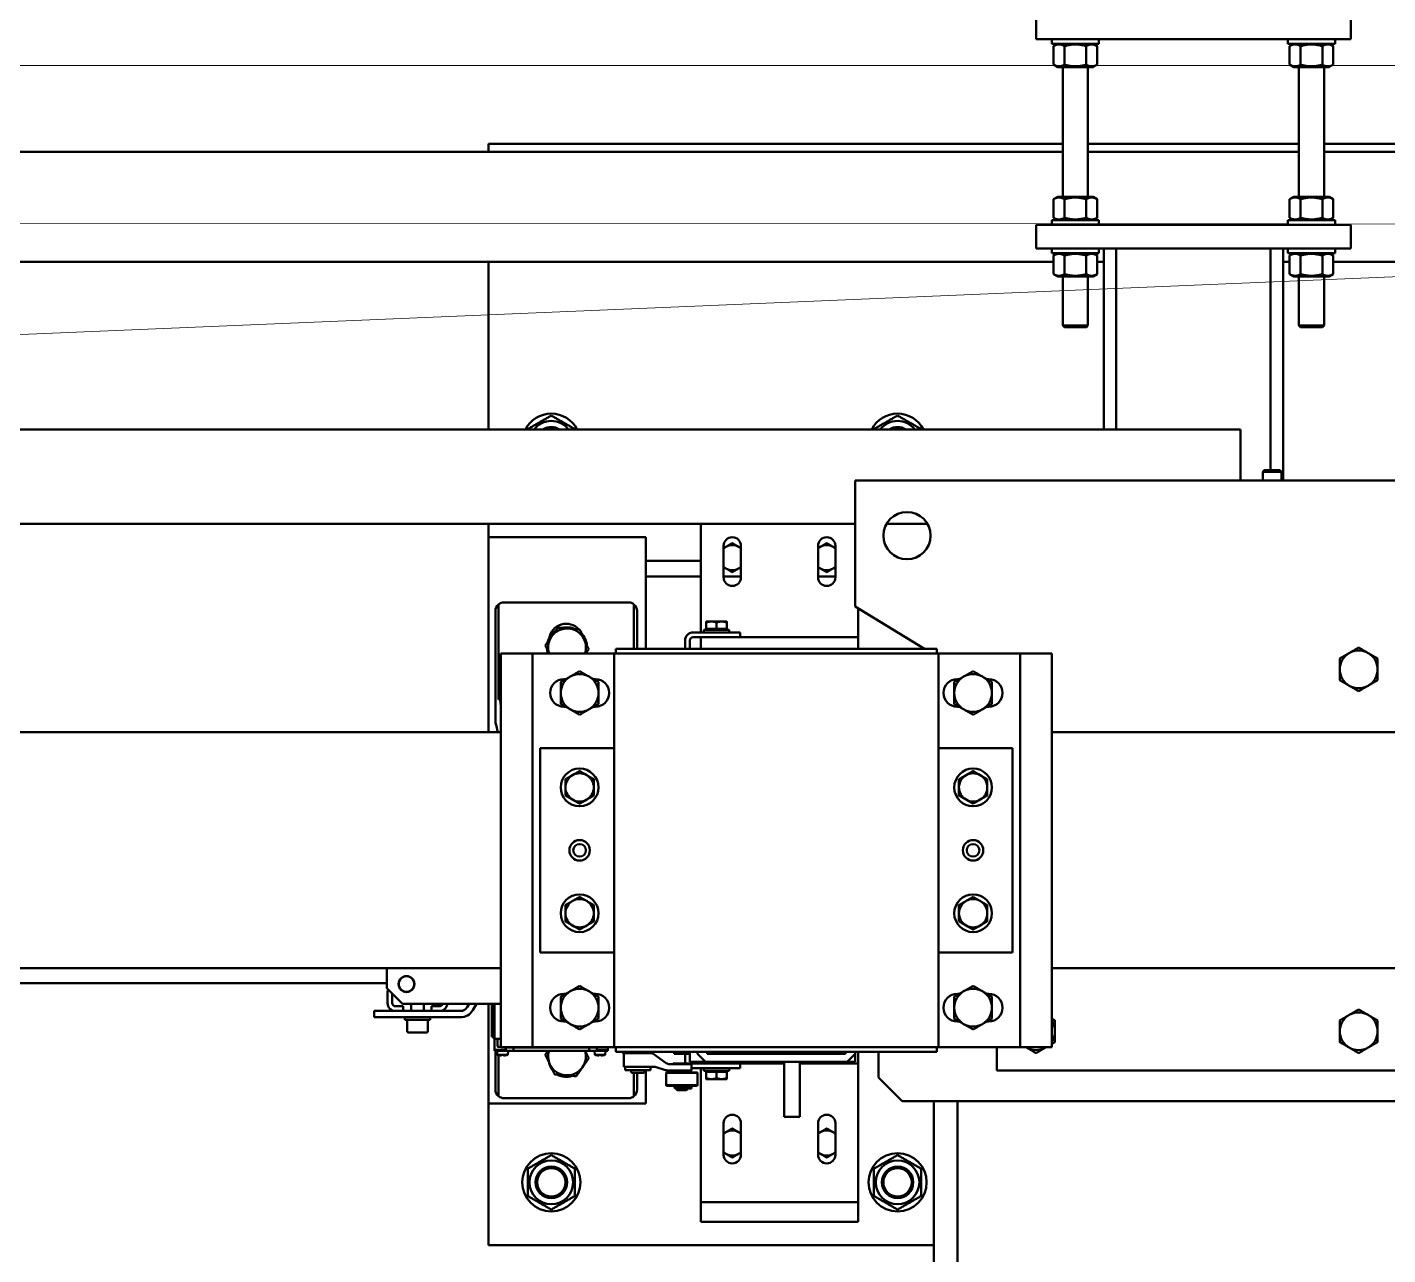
# Model space of a CAD drawing. Header units: metres. Extents: x -20317 to 2216, y -10281 to 3094.
# Drawn here: x -3874.8 to -3788.3, y -1251.5 to -1173.4 of the extents above; entities that cross this region are included whole.
import ezdxf

# ---------------------------------------------------------------- set-up
doc = ezdxf.new("R2010")
doc.units = ezdxf.units.M
doc.header["$MEASUREMENT"] = 0
doc.layers.get('0').update_dxf_attribs({"color": 30, "lineweight": 0})
doc.layers.add('shaft', color=3, linetype='Continuous', lineweight=20)
doc.layers.add('SSN_Lift-AM_0', color=7, linetype='Continuous', lineweight=50)

# ---------------------------------------------------------------- blocks, each defined once
blk = doc.blocks.new('Lift_20-024-10000')
at = {"layer": 'SSN_Lift-AM_0'}
for p, q in [((837.5, 1635), (837.5, 1650)), ((1037.5, 1635), (1037.5, 1650)), ((1037.5, 1635), (837.5, 1635)), ((847.5, 1635), (847.5, 1632)), ((877.5, 1635), (877.5, 1632)), ((997.5, 1635), (997.5, 1632)), ((1027.5, 1635), (1027.5, 1632)), ((877.5, 1632), (847.5, 1632)), ((851.25, 1632), (848.64, 1630.5)), ((848.64, 1618.7), (848.64, 1630.5)), ((855.57, 1618.7), (855.57, 1630.5)), ((869.43, 1618.7), (869.43, 1630.5)), ((873.75, 1632), (876.36, 1630.5)), ((876.36, 1618.7), (876.36, 1630.5)), ((1027.5, 1632), (997.5, 1632)), ((1001.25, 1632), (998.64, 1630.5)), ((998.64, 1618.7), (998.64, 1630.5)), ((1005.57, 1618.7), (1005.57, 1630.5)), ((1019.43, 1618.7), (1019.43, 1630.5)), ((1023.75, 1632), (1026.36, 1630.5)), ((1026.36, 1618.7), (1026.36, 1630.5)), ((851.25, 1617.2), (848.64, 1618.7)), ((851.25, 1617.2), (873.75, 1617.2)), ((854.5, 1617.2), (854.5, 1534.7)), ((870.5, 1617.2), (870.5, 1534.7)), ((873.75, 1617.2), (876.36, 1618.7)), ((1001.25, 1617.2), (998.64, 1618.7)), ((1001.25, 1617.2), (1023.75, 1617.2)), ((1004.5, 1617.2), (1004.5, 1534.7)), ((1020.5, 1617.2), (1020.5, 1534.7)), ((1023.75, 1617.2), (1026.36, 1618.7)), ((489.5, 1568.4), (489.5, 1563.4)), ((854.5, 1568.4), (489.5, 1568.4)), ((1004.5, 1568.4), (870.5, 1568.4)), ((1219.5, 1568.4), (1020.5, 1568.4)), ((-854.5, 1563.4), (854.5, 1563.4)), ((870.5, 1563.4), (1004.5, 1563.4)), ((1020.5, 1563.4), (1219.5, 1563.4)), ((851.25, 1534.7), (848.64, 1533.2)), ((848.64, 1533.2), (848.64, 1521.4)), ((873.75, 1534.7), (851.25, 1534.7)), ((855.57, 1533.2), (855.57, 1521.4)), ((869.43, 1533.2), (869.43, 1521.4)), ((873.75, 1534.7), (876.36, 1533.2)), ((876.36, 1533.2), (876.36, 1521.4)), ((1001.25, 1534.7), (998.64, 1533.2)), ((998.64, 1533.2), (998.64, 1521.4)), ((1023.75, 1534.7), (1001.25, 1534.7)), ((1005.57, 1533.2), (1005.57, 1521.4)), ((1019.43, 1533.2), (1019.43, 1521.4)), ((1023.75, 1534.7), (1026.36, 1533.2)), ((1026.36, 1533.2), (1026.36, 1521.4)), ((837.5, 1516.9), (1037.5, 1516.9)), ((837.5, 1516.9), (837.5, 1501.9)), ((847.5, 1519.9), (877.5, 1519.9)), ((847.5, 1516.9), (847.5, 1519.9)), ((851.25, 1519.9), (848.64, 1521.4)), ((873.75, 1519.9), (876.36, 1521.4)), ((877.5, 1516.9), (877.5, 1519.9)), ((997.5, 1519.9), (1027.5, 1519.9)), ((997.5, 1516.9), (997.5, 1519.9)), ((1001.25, 1519.9), (998.64, 1521.4)), ((1023.75, 1519.9), (1026.36, 1521.4)), ((1027.5, 1516.9), (1027.5, 1519.9)), ((1037.5, 1516.9), (1037.5, 1501.9)), ((837.5, 1501.9), (1037.5, 1501.9)), ((847.5, 1501.9), (847.5, 1498.9)), ((877.5, 1498.9), (847.5, 1498.9)), ((851.25, 1498.9), (848.64, 1497.4)), ((848.64, 1485.6), (848.64, 1497.4)), ((855.57, 1485.6), (855.57, 1497.4)), ((869.43, 1485.6), (869.43, 1497.4)), ((873.75, 1498.9), (876.36, 1497.4)), ((876.36, 1485.6), (876.36, 1497.4)), ((877.5, 1501.9), (877.5, 1498.9)), ((880.5, 1386.9), (880.5, 1501.9)), ((888.5, 1386.9), (888.5, 1501.9)), ((986.5, 1360.9), (986.5, 1501.9)), ((994.5, 1354.4), (994.5, 1501.9)), ((997.5, 1501.9), (997.5, 1498.9)), ((1027.5, 1498.9), (997.5, 1498.9)), ((1001.25, 1498.9), (998.64, 1497.4)), ((998.64, 1485.6), (998.64, 1497.4)), ((1005.57, 1485.6), (1005.57, 1497.4)), ((1019.43, 1485.6), (1019.43, 1497.4)), ((1023.75, 1498.9), (1026.36, 1497.4)), ((1026.36, 1485.6), (1026.36, 1497.4)), ((1027.5, 1501.9), (1027.5, 1498.9)), ((-355.5, 1493.4), (848.64, 1493.4)), ((489.5, 1493.4), (489.5, 1386.9)), ((876.36, 1493.4), (880.5, 1493.4)), ((994.5, 1493.4), (998.64, 1493.4)), ((1026.36, 1493.4), (1219.5, 1493.4)), ((851.25, 1484.1), (848.64, 1485.6)), ((851.25, 1484.1), (873.75, 1484.1)), ((854.5, 1484.1), (854.5, 1452.9)), ((870.5, 1484.1), (870.5, 1452.9)), ((873.75, 1484.1), (876.36, 1485.6)), ((1001.25, 1484.1), (998.64, 1485.6)), ((1001.25, 1484.1), (1023.75, 1484.1)), ((1004.5, 1484.1), (1004.5, 1452.9)), ((1020.5, 1484.1), (1020.5, 1452.9)), ((1023.75, 1484.1), (1026.36, 1485.6)), ((854.5, 1452.9), (870.5, 1452.9)), ((855.5, 1451.9), (854.5, 1452.9)), ((869.5, 1451.9), (870.5, 1452.9)), ((1004.5, 1452.9), (1020.5, 1452.9)), ((1005.5, 1451.9), (1004.5, 1452.9)), ((1019.5, 1451.9), (1020.5, 1452.9)), ((869.5, 1451.9), (855.5, 1451.9)), ((1019.5, 1451.9), (1005.5, 1451.9)), ((105, 1386.9), (967.5, 1386.9)), ((967.5, 1386.9), (967.5, 1354.4)), ((982.5, 1360.9), (981.5, 1359.9)), ((993.5, 1359.9), (981.5, 1359.9)), ((981.5, 1354.4), (981.5, 1359.9)), ((982.5, 1360.9), (992.5, 1360.9)), ((992.5, 1360.9), (993.5, 1359.9)), ((993.5, 1354.4), (993.5, 1359.9)), ((722.5, 1354.4), (1067.5, 1354.4)), ((722.5, 1274.4), (722.5, 1354.4)), ((722.5, 1326.9), (105, 1326.9)), ((489.5, 1326.9), (489.5, 1318.4)), ((624.5, 1269.9), (624.5, 1326.9)), ((768.49, 1326.9), (742.51, 1326.9)), ((589.5, 1318.4), (489.5, 1318.4)), ((489.5, 1318.4), (489.5, 1194.4)), ((589.5, 1247.4), (589.5, 1318.4)), ((639, 1292.9), (639, 1312.9)), ((650, 1312.9), (650, 1292.9)), ((699, 1292.9), (699, 1312.9)), ((710, 1312.9), (710, 1292.9)), ((589.5, 1303.4), (624.5, 1303.4)), ((624.5, 1293.4), (589.5, 1293.4)), ((650, 1293.4), (639, 1293.4)), ((710, 1293.4), (699, 1293.4)), ((494, 1200.4), (494, 1271.5)), ((495.96, 1215.24), (495.96, 1275.66)), ((578.6, 1276.9), (499.4, 1276.9)), ((582.04, 1247.4), (582.04, 1275.66)), ((584, 1271.5), (584, 1247.4)), ((766.68, 1247.4), (722.5, 1274.4)), ((724.5, 1269.9), (724.5, 1273.18)), ((624.5, 1257.9), (624.5, 1269.9)), ((631.25, 1264.8), (628, 1264.8)), ((628, 1260.1), (628, 1264.22)), ((637.75, 1264.8), (631.25, 1264.8)), ((634.5, 1260.1), (634.5, 1264.22)), ((641, 1264.8), (637.75, 1264.8)), ((641, 1260.1), (641, 1264.22)), ((724.5, 1254.9), (724.5, 1269.9)), ((649.5, 1257.9), (619.6, 1257.9)), ((649.5, 1254.9), (619.6, 1254.9)), ((624.5, 1254.9), (624.5, 1247.4)), ((642.5, 1259.5), (626.5, 1259.5)), ((626.5, 1259.5), (626.5, 1257.9)), ((634.5, 1260.1), (628, 1260.1)), ((628.68, 1260.1), (628.68, 1259.5)), ((641, 1260.1), (634.5, 1260.1)), ((640.32, 1260.1), (640.32, 1259.5)), ((642.5, 1259.5), (642.5, 1257.9)), ((649.5, 1254.9), (649.5, 1257.9)), ((649.5, 1254.9), (724.5, 1254.9)), ((724.5, 1254.9), (724.5, 1247.4)), ((570.5, 1247.4), (575.5, 1247.4)), ((570.5, 1247.4), (570.5, 1244.4)), ((575.5, 1247.4), (769.5, 1247.4)), ((614.5, 1247.4), (614.5, 1252.8)), ((617.5, 1252.8), (617.5, 1247.4)), ((769.5, 1247.4), (774.5, 1247.4)), ((774.5, 1244.4), (774.5, 1247.4)), ((497.5, 1244.4), (517.5, 1244.4)), ((497.5, 994.4), (497.5, 1244.4)), ((517.5, 1244.4), (569.5, 1244.4)), ((517.5, 994.4), (517.5, 1244.4)), ((569.5, 994.4), (569.5, 1244.4)), ((574.6, 1244.4), (569.5, 1244.4)), ((574.6, 1244.4), (770.4, 1244.4)), ((775.5, 1244.4), (770.4, 1244.4)), ((775.5, 1244.4), (775.5, 994.4)), ((775.5, 1244.4), (827.5, 1244.4)), ((827.5, 1244.4), (847.5, 1244.4)), ((827.5, 1244.4), (827.5, 994.4)), ((847.5, 1244.4), (847.5, 994.4)), ((537.5, 1228.15), (538.66, 1228.15)), ((556.34, 1228.15), (557.5, 1228.15)), ((787.5, 1228.15), (788.66, 1228.15)), ((806.34, 1228.15), (807.5, 1228.15)), ((538.66, 1210.65), (537.5, 1210.65)), ((557.5, 1210.65), (556.34, 1210.65)), ((788.66, 1210.65), (787.5, 1210.65)), ((807.5, 1210.65), (806.34, 1210.65)), ((497.5, 1194.4), (-138, 1194.4)), ((1072.5, 1194.4), (847.5, 1194.4)), ((522.5, 1184.4), (567.4, 1184.4)), ((522.5, 1184.4), (522.5, 1054.4)), ((567.4, 1184.4), (569.5, 1184.4)), ((777.6, 1184.4), (775.5, 1184.4)), ((822.5, 1184.4), (777.6, 1184.4)), ((822.5, 1054.4), (822.5, 1184.4)), ((522.5, 1054.4), (567.4, 1054.4)), ((567.4, 1054.4), (569.5, 1054.4)), ((777.6, 1054.4), (775.5, 1054.4)), ((822.5, 1054.4), (777.6, 1054.4)), ((497.5, 1044.4), (-138, 1044.4)), ((425, 1031.9), (425, 1044.4)), ((1072.5, 1044.4), (847.5, 1044.4)), ((425, 1035), (60, 1035)), ((435, 1021.9), (425, 1031.9)), ((425.47, 1022.3), (425.47, 1029.3)), ((428.47, 1028.43), (428.47, 1022.3)), ((430.47, 1020.3), (435.47, 1020.3)), ((497.5, 1021.9), (435, 1021.9)), ((435.47, 1020.3), (435.47, 1017.3)), ((440.47, 1017.3), (440.47, 1021.9)), ((448.47, 1017.3), (448.47, 1021.9)), ((453.47, 1020.3), (458.47, 1020.3)), ((453.47, 1017.3), (453.47, 1020.3)), ((477.32, 1021.9), (476.1, 1019.8)), ((479.57, 1017.8), (481.94, 1021.9)), ((489.5, 1021.9), (489.5, 958.4)), ((491.8, 1000.85), (491.8, 1021.9)), ((493, 999.5), (493, 1021.9)), ((493.5, 999.5), (493.5, 1021.9)), ((537.5, 1028.15), (538.66, 1028.15)), ((556.34, 1028.15), (557.5, 1028.15)), ((787.5, 1028.15), (788.66, 1028.15)), ((806.34, 1028.15), (807.5, 1028.15)), ((416.97, 1017.3), (430.47, 1017.3)), ((416.97, 1017.3), (416.97, 1013.3)), ((416.97, 1013.3), (471.77, 1013.3)), ((435.47, 1017.3), (430.47, 1017.3)), ((435.47, 1017.3), (453.47, 1017.3)), ((436.47, 1013.3), (436.47, 1011.7)), ((452.47, 1011.7), (436.47, 1011.7)), ((437.97, 1004.5), (437.97, 1011.7)), ((450.97, 1004.5), (450.97, 1011.7)), ((452.47, 1013.3), (452.47, 1011.7)), ((458.47, 1017.3), (453.47, 1017.3)), ((458.47, 1017.3), (471.77, 1017.3)), ((450.17, 1003.7), (438.77, 1003.7)), ((538.66, 1010.65), (537.5, 1010.65)), ((557.5, 1010.65), (556.34, 1010.65)), ((788.66, 1010.65), (787.5, 1010.65)), ((807.5, 1010.65), (806.34, 1010.65)), ((491.8, 1000.85), (493, 1000.85)), ((493.5, 999.5), (493, 999.5)), ((493.5, 999.5), (497.5, 999.5)), ((493.5, 999.5), (493.5, 994.5)), ((493.5, 994.5), (493.5, 992.5)), ((495.25, 995), (495.25, 999.5)), ((497.5, 994.5), (495.75, 994.5)), ((517.5, 994.4), (497.5, 994.4)), ((500.5, 992.5), (500.5, 994.4)), ((569.5, 994.4), (517.5, 994.4)), ((558.5, 994.4), (558.5, 992.5)), ((565.5, 994.4), (565.5, 992.5)), ((569.5, 994.4), (574.6, 994.4)), ((570.5, 994.4), (570.5, 991.4)), ((770.4, 994.4), (574.6, 994.4)), ((770.4, 994.4), (775.5, 994.4)), ((774.5, 991.4), (774.5, 994.4)), ((827.5, 994.4), (775.5, 994.4)), ((812.5, 979.4), (812.5, 994.4)), ((847.5, 994.4), (827.5, 994.4)), ((493.5, 994), (493.5, 994)), ((493.5, 992), (493.5, 994)), ((495.5, 992.5), (493.5, 992.5)), ((493.5, 992), (493.75, 992)), ((500.35, 992), (493.75, 992)), ((494, 967.3), (494, 992)), ((495.18, 989.5), (495, 992)), ((501.82, 989.5), (495.18, 989.5)), ((495.5, 992.5), (500.5, 992.5)), ((495.96, 989.24), (495.96, 963.14)), ((496.4, 989.14), (496.39, 989.13)), ((497.95, 989.5), (497.95, 989.14)), ((499.05, 989.5), (497.95, 989.5)), ((497.95, 989.14), (497.95, 988.92)), ((499.05, 988.92), (499.05, 989.5)), ((500.6, 992), (500.35, 992)), ((500.6, 994), (500.5, 994)), ((500.6, 994), (500.83, 994)), ((500.6, 992), (500.6, 994)), ((500.6, 992), (500.83, 992)), ((500.61, 989.13), (500.6, 989.14)), ((505.5, 994), (500.83, 994)), ((505.5, 992), (500.83, 992)), ((501.82, 989.5), (502, 992)), ((505.5, 994), (509.5, 994)), ((505.5, 992), (505.5, 994)), ((505.5, 992), (509.5, 992)), ((549.5, 994), (509.5, 994)), ((549.5, 992), (509.5, 992)), ((549.5, 994), (553.5, 994)), ((549.5, 992), (553.5, 992)), ((558.17, 994), (553.5, 994)), ((553.5, 992), (553.5, 994)), ((558.17, 992), (553.5, 992)), ((557.18, 989.5), (557, 992)), ((563.82, 989.5), (557.18, 989.5)), ((558.17, 994), (558.4, 994)), ((558.17, 992), (558.4, 992)), ((558.4, 989.14), (558.39, 989.13)), ((558.5, 994), (558.4, 994)), ((558.4, 992), (558.4, 994)), ((558.65, 992), (558.4, 992)), ((558.5, 992.5), (563.5, 992.5)), ((565.25, 992), (558.65, 992)), ((559.95, 989.5), (559.95, 989.14)), ((561.05, 989.5), (559.95, 989.5)), ((559.95, 989.14), (559.95, 988.92)), ((561.05, 988.92), (561.05, 989.5)), ((562.61, 989.13), (562.6, 989.14)), ((565.5, 992.5), (563.5, 992.5)), ((563.82, 989.5), (564, 992)), ((565.25, 992), (565.5, 992)), ((565.5, 992), (565.5, 992.5)), ((575.5, 991.4), (570.5, 991.4)), ((574.5, 991), (574.5, 991.4)), ((574.5, 991), (594.5, 991)), ((575.5, 991.4), (769.5, 991.4)), ((575.5, 990.4), (585.46, 990.4)), ((575.5, 990.4), (575.5, 981.8)), ((576.5, 990.4), (576.5, 991)), ((593.42, 990.4), (585.46, 990.4)), ((592.5, 990.4), (592.5, 991)), ((594, 990.22), (602.58, 984.14)), ((594.5, 991), (594.5, 991.4)), ((607.5, 991.4), (607.5, 990)), ((607.5, 990), (617.5, 990)), ((614.5, 986), (614.5, 990)), ((617.5, 991.4), (617.5, 990)), ((617.5, 990), (617.5, 985)), ((622.5, 990), (622.5, 991.4)), ((627.5, 985), (622.5, 990)), ((628.5, 991.4), (628.5, 990)), ((628.5, 990), (653, 990)), ((653, 990), (653, 991.4)), ((660.25, 990), (653, 990)), ((660.25, 991.4), (660.25, 990)), ((660.25, 990), (684.75, 990)), ((684.75, 990), (684.75, 991.4)), ((692, 990), (684.75, 990)), ((692, 991.4), (692, 990)), ((692, 990), (716.5, 990)), ((716.5, 990), (716.5, 991.4)), ((722.5, 990), (717.5, 985)), ((722.5, 991.4), (722.5, 990)), ((722.5, 985), (722.5, 990)), ((724.5, 983.9), (724.5, 991.4)), ((737.5, 975), (737.5, 991.4)), ((774.5, 991.4), (769.5, 991.4)), ((575.5, 981.8), (585.46, 981.8)), ((576.5, 979.7), (576.5, 981.8)), ((576.5, 979.7), (592.5, 979.7)), ((580.25, 979.7), (580.25, 978.5)), ((588.25, 978), (580.75, 978)), ((582.04, 978), (582.04, 963.14)), ((584, 978), (584, 967.3)), ((595.5, 981.8), (585.46, 981.8)), ((588.75, 979.7), (588.75, 978.5)), ((589.5, 958.4), (589.5, 979.7)), ((592.5, 979.7), (592.5, 981.8)), ((602.15, 979.75), (595.5, 981.8)), ((602.8, 978.25), (602.5, 977.95)), ((602.5, 977.95), (622.5, 977.95)), ((602.5, 970.05), (602.5, 977.95)), ((602.8, 978.25), (622.2, 978.25)), ((613.1, 979.4), (604.5, 979.4)), ((604.89, 983.4), (613.09, 983.4)), ((607, 983.9), (606.5, 983.4)), ((606.5, 983.4), (618.5, 983.4)), ((606.5, 983.4), (606.5, 983.4)), ((607, 978.9), (606.5, 979.4)), ((607, 983.9), (618, 983.9)), ((607, 978.9), (618, 978.9)), ((607.25, 978.25), (607.25, 978.9)), ((613.09, 979.4), (618.5, 979.4)), ((613.1, 979.4), (613.09, 979.4)), ((617.5, 985), (627.5, 985)), ((617.75, 978.25), (617.75, 978.9)), ((618, 983.9), (618.5, 983.4)), ((618, 978.9), (618.5, 979.4)), ((618.5, 979.4), (618.5, 983.4)), ((649.5, 983.9), (619.6, 983.9)), ((619.6, 980.9), (649.5, 980.9)), ((622.2, 978.25), (622.5, 977.95)), ((622.5, 970.05), (622.5, 977.95)), ((624.5, 983.9), (624.5, 985)), ((624.5, 980.9), (624.5, 968.9)), ((626.5, 979.3), (626.5, 980.9)), ((626.5, 979.3), (642.5, 979.3)), ((717.5, 985), (627.5, 985)), ((628, 978.7), (628, 974.58)), ((628, 978.7), (634.5, 978.7)), ((628.68, 978.7), (628.68, 979.3)), ((634.5, 978.7), (634.5, 974.58)), ((634.5, 978.7), (641, 978.7)), ((640.32, 978.7), (640.32, 979.3)), ((641, 978.7), (641, 974.58)), ((642.5, 979.3), (642.5, 980.9)), ((649.5, 983.9), (649.5, 980.9)), ((677.5, 983.9), (649.5, 983.9)), ((677.5, 985), (677.5, 950)), ((687.5, 985), (687.5, 950)), ((724.5, 983.9), (687.5, 983.9)), ((717.5, 985), (722.5, 985)), ((724.5, 983.9), (724.5, 968.9)), ((1067.5, 979.4), (812.5, 979.4)), ((602.5, 970.05), (622.5, 970.05)), ((602.8, 969.75), (602.5, 970.05)), ((602.8, 969.75), (622.2, 969.75)), ((607.25, 969.1), (607.25, 969.75)), ((607.25, 969.1), (617.75, 969.1)), ((607.93, 968.84), (608.12, 968.84)), ((607.93, 968.84), (607.93, 968.84)), ((607.93, 968.08), (607.93, 968.84)), ((607.93, 968.08), (607.93, 968.84)), ((608.12, 968.84), (618.65, 968.84)), ((609, 968.84), (609, 969.1)), ((616, 968.84), (616, 969.1)), ((617.75, 969.1), (617.75, 969.75)), ((618.65, 968.08), (618.65, 968.84)), ((622.2, 969.75), (622.5, 970.05)), ((624.5, 968.9), (624.5, 903.4)), ((628, 974), (631.25, 974)), ((631.25, 974), (637.75, 974)), ((637.75, 974), (641, 974)), ((724.5, 968.9), (724.5, 903.4)), ((752.5, 960), (737.5, 975)), ((578.6, 961.9), (499.4, 961.9)), ((608.12, 968.08), (607.93, 968.08)), ((607.93, 968.08), (607.93, 968.08)), ((618.65, 968.08), (608.12, 968.08)), ((609, 968), (616, 968)), ((609, 967.4), (609, 968)), ((609, 967.4), (616, 967.4)), ((609.5, 966.9), (609, 967.4)), ((609.5, 968), (609.5, 968.08)), ((609.5, 966.9), (615.5, 966.9)), ((615.5, 968), (615.5, 968.08)), ((615.5, 966.9), (616, 967.4)), ((616, 967.4), (616, 968)), ((1122.5, 960), (752.5, 960)), ((772.5, 960), (772.5, 830.08)), ((787.5, 830.08), (787.5, 960)), ((489.5, 958.4), (489.5, 868.4)), ((489.5, 958.4), (589.5, 958.4)), ((639, 925.9), (639, 945.9)), ((650, 945.9), (650, 925.9)), ((687.5, 950), (677.5, 950)), ((699, 925.9), (699, 945.9)), ((710, 945.9), (710, 925.9)), ((624.5, 895.9), (624.5, 903.4)), ((724.5, 895.9), (724.5, 903.4)), ((624.5, 883.4), (624.5, 895.9)), ((724.5, 895.9), (624.5, 895.9)), ((724.5, 895.9), (724.5, 883.4)), ((724.5, 883.4), (624.5, 883.4)), ((489.5, 868.4), (772.5, 868.4))]:
    blk.add_line(p, q, dxfattribs=at)
for centre, radius in [((755.5, 1319.4), 15), ((547.5, 1159.4), 12), ((797.5, 1159.4), 12), ((547.5, 1119.4), 6.5), ((797.5, 1119.4), 6.5), ((547.5, 1119.4), 4), ((797.5, 1119.4), 4), ((547.5, 1079.4), 12), ((797.5, 1079.4), 12), ((437.5, 1034.4), 5.05), ((437.5, 1034.4), 4.93), ((529.5, 908.4), 18.5), ((749.5, 908.4), 18.5), ((529.5, 908.4), 13.85), ((529.5, 908.4), 10), ((529.5, 908.4), 10), ((529.5, 908.4), 9), ((749.5, 908.4), 13.85), ((749.5, 908.4), 10), ((749.5, 908.4), 10), ((749.5, 908.4), 9)]:
    blk.add_circle(centre, radius, dxfattribs=at)
for centre, radius, start, end in [((529.5, 1378.4), 18.5, 27.35223, 152.64777), ((529.5, 1378.4), 13.85, 37.85886, 142.14114), ((749.5, 1378.4), 18.5, 27.35223, 152.64777), ((749.5, 1378.4), 13.85, 37.85886, 142.14114), ((529.5, 1378.4), 10, 58.21015, 121.78985), ((529.5, 1378.4), 10, 58.21167, 121.78833), ((529.5, 1378.4), 9, 70.81186, 109.18814), ((749.5, 1378.4), 10, 58.21015, 121.78985), ((749.5, 1378.4), 10, 58.21167, 121.78833), ((749.5, 1378.4), 9, 70.81186, 109.18814), ((644.5, 1312.9), 5.5, 0, 180), ((704.5, 1312.9), 5.5, 0, 180), ((644.5, 1305.4), 8, 120, 133.43254), ((644.5, 1305.4), 8, 60, 120), ((644.5, 1305.4), 8, 46.56746, 60), ((704.5, 1305.4), 8, 120, 133.43254), ((704.5, 1305.4), 8, 60, 120), ((704.5, 1305.4), 8, 46.56746, 60), ((644.5, 1305.4), 8, 226.56746, 240), ((644.5, 1305.4), 8, 240, 300), ((644.5, 1305.4), 8, 300, 313.43254), ((704.5, 1305.4), 8, 226.56746, 240), ((704.5, 1305.4), 8, 240, 300), ((704.5, 1305.4), 8, 300, 313.43254), ((644.5, 1292.9), 5.5, 180, 0), ((704.5, 1292.9), 5.5, 180, 0), ((499.4, 1271.5), 5.4, 129.60973, 180), ((499.4, 1271.5), 5.4, 90, 129.60973), ((578.6, 1271.5), 5.4, 50.39027, 90), ((578.6, 1271.5), 5.4, 0, 50.39027), ((539, 1252.4), 11, 42.15532, 171.39693), ((539.5, 1248.4), 12.7, 125.94349, 164.16695), ((539.5, 1248.4), 12, 145.05522, 199.47122), ((539.5, 1248.4), 12, 85.05522, 145.05522), ((539.5, 1248.4), 12.7, 65.94349, 104.16695), ((539.5, 1248.4), 12, 25.05522, 85.05522), ((539, 1252.4), 11, 22.8531, 37.07123), ((539.5, 1248.4), 12.7, 5.94349, 44.16695), ((619.6, 1252.8), 5.1, 90, 180), ((619.6, 1252.8), 2.1, 90, 180), ((539.5, 1248.4), 12.7, 185.94349, 198.35844), ((539.5, 1248.4), 12, 340.52878, 25.05522), ((539.5, 1248.4), 12.7, 341.64156, 344.16695), ((1042.5, 1234.4), 12, 60, 120), ((1042.5, 1234.4), 12, 120, 180), ((1042.5, 1234.4), 12, 0, 60), ((537.5, 1219.4), 8.75, 90, 270), ((547.5, 1219.4), 12, 120, 180), ((547.5, 1219.4), 12, 60, 120), ((547.5, 1219.4), 12, 0, 60), ((557.5, 1219.4), 8.75, 270, 90), ((787.5, 1219.4), 8.75, 90, 270), ((797.5, 1219.4), 12, 120, 180), ((797.5, 1219.4), 12, 60, 120), ((797.5, 1219.4), 12, 0, 60), ((807.5, 1219.4), 8.75, 270, 90), ((1042.5, 1234.4), 12, 180, 240), ((1042.5, 1234.4), 12, 300, 0), ((547.5, 1219.4), 12, 180, 240), ((547.5, 1219.4), 12, 300, 0), ((797.5, 1219.4), 12, 180, 240), ((797.5, 1219.4), 12, 300, 0), ((1042.5, 1234.4), 12, 240, 300), ((539, 1146.63), 81, 121.40066, 122.09959), ((539, 1146.63), 81, 120.8202, 121.40066), ((547.5, 1219.4), 12, 240, 300), ((797.5, 1219.4), 12, 240, 300), ((195.65, 1119.4), 309.15, 14.04009, 15.18929), ((547.5, 1159.4), 9, 120, 180), ((547.5, 1159.4), 9, 60, 120), ((547.5, 1159.4), 9, 0, 60), ((797.5, 1159.4), 9, 120, 180), ((797.5, 1159.4), 9, 60, 120), ((797.5, 1159.4), 9, 0, 60), ((547.5, 1159.4), 9, 180, 240), ((547.5, 1159.4), 9, 300, 0), ((797.5, 1159.4), 9, 180, 240), ((797.5, 1159.4), 9, 300, 0), ((547.5, 1159.4), 9, 240, 300), ((797.5, 1159.4), 9, 240, 300), ((547.5, 1079.4), 9, 120, 180), ((547.5, 1079.4), 9, 60, 120), ((547.5, 1079.4), 9, 0, 60), ((797.5, 1079.4), 9, 120, 180), ((797.5, 1079.4), 9, 60, 120), ((797.5, 1079.4), 9, 0, 60), ((547.5, 1079.4), 9, 180, 240), ((547.5, 1079.4), 9, 300, 0), ((797.5, 1079.4), 9, 180, 240), ((797.5, 1079.4), 9, 300, 0), ((547.5, 1079.4), 9, 240, 300), ((797.5, 1079.4), 9, 240, 300), ((430.47, 1029.3), 5, 158.92015, 180), ((547.5, 1019.4), 12, 120, 180), ((547.5, 1019.4), 12, 60, 120), ((547.5, 1019.4), 12, 0, 60), ((797.5, 1019.4), 12, 120, 180), ((797.5, 1019.4), 12, 60, 120), ((797.5, 1019.4), 12, 0, 60), ((430.47, 1022.3), 5, 180, 270), ((430.47, 1022.3), 2, 180, 270), ((458.47, 1022.3), 2, 270, 348.54538), ((458.47, 1022.3), 5, 270, 355.44381), ((537.5, 1019.4), 8.75, 90, 270), ((557.5, 1019.4), 8.75, 270, 90), ((787.5, 1019.4), 8.75, 90, 270), ((807.5, 1019.4), 8.75, 270, 90), ((471.77, 1022.3), 5, 270, 330), ((471.77, 1022.3), 9, 270, 330), ((547.5, 1019.4), 12, 180, 240), ((547.5, 1019.4), 12, 300, 0), ((797.5, 1019.4), 12, 180, 240), ((797.5, 1019.4), 12, 300, 0), ((1042.5, 1004.4), 12, 120, 180), ((1042.5, 1004.4), 12, 60, 120), ((1042.5, 1004.4), 12, 0, 60), ((438.77, 1004.5), 0.8, 180, 270), ((450.17, 1004.5), 0.8, 270, 0), ((547.5, 1019.4), 12, 240, 300), ((797.5, 1019.4), 12, 240, 300), ((837.5, 1004.4), 12, 0, 33.55731), ((837.5, 1004.4), 12, 326.44269, 0), ((1042.5, 1004.4), 12, 180, 240), ((1042.5, 1004.4), 12, 300, 0), ((495.75, 995), 0.5, 180, 270), ((539, 992.4), 11, 169.52432, 171.6364), ((539.5, 988.4), 12, 150, 152.18186), ((539.5, 988.4), 12, 27.81814, 30), ((837.5, 1004.4), 12, 236.44269, 240), ((837.5, 1004.4), 12, 300, 303.55731), ((498.5, 998.16), 9.27, 248.9878, 256.82587), ((498.5, 998.16), 9.25, 256.8616, 266.59254), ((498.5, 998.16), 9.25, 273.40701, 283.1384), ((498.5, 998.16), 9.27, 283.17413, 291.0122), ((539.5, 988.4), 12, 162.5424, 205.05522), ((539.5, 988.4), 12, 325.05522, 17.4576), ((560.5, 998.16), 9.27, 248.9878, 256.82587), ((560.5, 998.16), 9.25, 256.8616, 266.59254), ((560.5, 998.16), 9.25, 273.40701, 283.1384), ((560.5, 998.16), 9.27, 283.17413, 291.0122), ((593.42, 989.4), 1, 54.68102, 90), ((619.6, 986), 5.1, 180, 204.31477), ((837.5, 1004.4), 12, 240, 300), ((1042.5, 1004.4), 12, 240, 300), ((539, 986.4), 11, 191.64471, 218.46573), ((539.5, 988.4), 12, 205.05522, 265.05522), ((539.5, 988.4), 12, 265.05522, 325.05522), ((580.75, 978.5), 0.5, 180, 270), ((588.25, 978.5), 0.5, 270, 0), ((604.5, 987.4), 8, 252.88971, 270), ((604.89, 987.4), 4, 234.68102, 270), ((619.6, 986), 2.1, 208.43689, 270), ((619.6, 986), 5.1, 257.54708, 270), ((539, 986.4), 11, 239.99317, 290.11726), ((499.4, 967.3), 5.4, 180, 230.39027), ((499.4, 967.3), 5.4, 230.39027, 270), ((578.6, 967.3), 5.4, 270, 309.60973), ((578.6, 967.3), 5.4, 309.60973, 0), ((644.5, 945.9), 5.5, 0, 180), ((704.5, 945.9), 5.5, 0, 180), ((644.5, 933.4), 8, 120, 133.43254), ((644.5, 933.4), 8, 60, 120), ((644.5, 933.4), 8, 46.56746, 60), ((704.5, 933.4), 8, 120, 133.43254), ((704.5, 933.4), 8, 60, 120), ((704.5, 933.4), 8, 46.56746, 60), ((644.5, 933.4), 8, 226.56746, 240), ((644.5, 925.9), 5.5, 180, 0), ((644.5, 933.4), 8, 240, 300), ((644.5, 933.4), 8, 300, 313.43254), ((704.5, 933.4), 8, 226.56746, 240), ((704.5, 925.9), 5.5, 180, 0), ((704.5, 933.4), 8, 240, 300), ((704.5, 933.4), 8, 300, 313.43254)]:
    blk.add_arc(centre, radius, start, end, dxfattribs=at)
for centre, major_axis, ratio, start_param, end_param in [((539, 844.52), (80.08, -574.94), 0.021187, 2.259666, 2.269797), ((498.5, 996.49), (8.74, 0), 0.842092, 4.649417, 4.649425), ((560.5, 996.49), (8.74, 0), 0.842093, 4.649417, 4.649425)]:
    blk.add_ellipse(centre, major_axis=major_axis, ratio=ratio, start_param=start_param, end_param=end_param, dxfattribs=at)
for points, weights in [([(855.57, 1630.5), (852.11, 1632.5), (848.64, 1630.5)], [1, 1.15470053838, 1]), ([(869.43, 1630.5), (862.5, 1632.5), (855.57, 1630.5)], [1, 1.15470053838, 1]), ([(876.36, 1630.5), (872.89, 1632.5), (869.43, 1630.5)], [1, 1.15470053838, 1]), ([(1005.57, 1630.5), (1002.11, 1632.5), (998.64, 1630.5)], [1, 1.15470053838, 1]), ([(1019.43, 1630.5), (1012.5, 1632.5), (1005.57, 1630.5)], [1, 1.15470053838, 1]), ([(1026.36, 1630.5), (1022.89, 1632.5), (1019.43, 1630.5)], [1, 1.15470053838, 1]), ([(848.64, 1618.7), (852.11, 1616.7), (855.57, 1618.7)], [1, 1.15470053838, 1]), ([(855.57, 1618.7), (862.5, 1616.7), (869.43, 1618.7)], [1, 1.15470053838, 1]), ([(869.43, 1618.7), (872.89, 1616.7), (876.36, 1618.7)], [1, 1.15470053838, 1]), ([(998.64, 1618.7), (1002.11, 1616.7), (1005.57, 1618.7)], [1, 1.15470053838, 1]), ([(1005.57, 1618.7), (1012.5, 1616.7), (1019.43, 1618.7)], [1, 1.15470053838, 1]), ([(1019.43, 1618.7), (1022.89, 1616.7), (1026.36, 1618.7)], [1, 1.15470053838, 1]), ([(855.57, 1533.2), (852.11, 1535.2), (848.64, 1533.2)], [1, 1.15470053838, 1]), ([(869.43, 1533.2), (862.5, 1535.2), (855.57, 1533.2)], [1, 1.15470053838, 1]), ([(876.36, 1533.2), (872.89, 1535.2), (869.43, 1533.2)], [1, 1.15470053838, 1]), ([(1005.57, 1533.2), (1002.11, 1535.2), (998.64, 1533.2)], [1, 1.15470053838, 1]), ([(1019.43, 1533.2), (1012.5, 1535.2), (1005.57, 1533.2)], [1, 1.15470053838, 1]), ([(1026.36, 1533.2), (1022.89, 1535.2), (1019.43, 1533.2)], [1, 1.15470053838, 1]), ([(848.64, 1521.4), (852.11, 1519.4), (855.57, 1521.4)], [1, 1.15470053838, 1]), ([(855.57, 1521.4), (862.5, 1519.4), (869.43, 1521.4)], [1, 1.15470053838, 1]), ([(869.43, 1521.4), (872.89, 1519.4), (876.36, 1521.4)], [1, 1.15470053838, 1]), ([(998.64, 1521.4), (1002.11, 1519.4), (1005.57, 1521.4)], [1, 1.15470053838, 1]), ([(1005.57, 1521.4), (1012.5, 1519.4), (1019.43, 1521.4)], [1, 1.15470053838, 1]), ([(1019.43, 1521.4), (1022.89, 1519.4), (1026.36, 1521.4)], [1, 1.15470053838, 1]), ([(855.57, 1497.4), (852.11, 1499.4), (848.64, 1497.4)], [1, 1.15470053838, 1]), ([(869.43, 1497.4), (862.5, 1499.4), (855.57, 1497.4)], [1, 1.15470053838, 1]), ([(876.36, 1497.4), (872.89, 1499.4), (869.43, 1497.4)], [1, 1.15470053838, 1]), ([(1005.57, 1497.4), (1002.11, 1499.4), (998.64, 1497.4)], [1, 1.15470053838, 1]), ([(1019.43, 1497.4), (1012.5, 1499.4), (1005.57, 1497.4)], [1, 1.15470053838, 1]), ([(1026.36, 1497.4), (1022.89, 1499.4), (1019.43, 1497.4)], [1, 1.15470053838, 1]), ([(848.64, 1485.6), (852.11, 1483.6), (855.57, 1485.6)], [1, 1.15470053838, 1]), ([(855.57, 1485.6), (862.5, 1483.6), (869.43, 1485.6)], [1, 1.15470053838, 1]), ([(869.43, 1485.6), (872.89, 1483.6), (876.36, 1485.6)], [1, 1.15470053838, 1]), ([(998.64, 1485.6), (1002.11, 1483.6), (1005.57, 1485.6)], [1, 1.15470053838, 1]), ([(1005.57, 1485.6), (1012.5, 1483.6), (1019.43, 1485.6)], [1, 1.15470053838, 1]), ([(1019.43, 1485.6), (1022.89, 1483.6), (1026.36, 1485.6)], [1, 1.15470053838, 1]), ([(514.5, 1387.06), (522, 1391.39), (529.5, 1395.72)], [1, 1.15470053838, 1]), ([(529.5, 1395.72), (537, 1391.39), (544.5, 1387.06)], [1, 1.15470053838, 1]), ([(734.5, 1387.06), (742, 1391.39), (749.5, 1395.72)], [1, 1.15470053838, 1]), ([(749.5, 1395.72), (757, 1391.39), (764.5, 1387.06)], [1, 1.15470053838, 1]), ([(514.5, 1386.9), (514.5, 1386.98), (514.5, 1387.06)], [1.00246793136, 1.00124396861, 1]), ([(544.5, 1387.06), (544.5, 1386.98), (544.5, 1386.9)], [1, 1.00124396861, 1.00246793136]), ([(734.5, 1386.9), (734.5, 1386.98), (734.5, 1387.06)], [1.00246793136, 1.00124396861, 1]), ([(764.5, 1387.06), (764.5, 1386.98), (764.5, 1386.9)], [1, 1.00124396861, 1.00246793136]), ([(640.5, 1312.33), (642.36, 1313.4), (644.5, 1314.64)], [1, 1.0379548493, 1]), ([(644.5, 1314.64), (646.64, 1313.4), (648.5, 1312.33)], [1, 1.0379548493, 1]), ([(700.5, 1312.33), (702.36, 1313.4), (704.5, 1314.64)], [1, 1.0379548493, 1]), ([(704.5, 1314.64), (706.64, 1313.4), (708.5, 1312.33)], [1, 1.0379548493, 1]), ([(639, 1311.46), (639.76, 1311.9), (640.5, 1312.33)], [1.01806688594, 1.01482054122, 1]), ([(648.5, 1312.33), (649.24, 1311.9), (650, 1311.46)], [1, 1.01482054122, 1.01806688594]), ([(699, 1311.46), (699.76, 1311.9), (700.5, 1312.33)], [1.01806688594, 1.01482054122, 1]), ([(708.5, 1312.33), (709.24, 1311.9), (710, 1311.46)], [1, 1.01482054122, 1.01806688594]), ([(640.5, 1298.47), (639.76, 1298.9), (639, 1299.34)], [1, 1.01482054122, 1.01806688594]), ([(644.5, 1296.16), (642.36, 1297.4), (640.5, 1298.47)], [1, 1.0379548493, 1]), ([(648.5, 1298.47), (646.64, 1297.4), (644.5, 1296.16)], [1, 1.0379548493, 1]), ([(650, 1299.34), (649.24, 1298.9), (648.5, 1298.47)], [1.01806688594, 1.01482054122, 1]), ([(700.5, 1298.47), (699.76, 1298.9), (699, 1299.34)], [1, 1.01482054122, 1.01806688594]), ([(704.5, 1296.16), (702.36, 1297.4), (700.5, 1298.47)], [1, 1.0379548493, 1]), ([(708.5, 1298.47), (706.64, 1297.4), (704.5, 1296.16)], [1, 1.0379548493, 1]), ([(710, 1299.34), (709.24, 1298.9), (708.5, 1298.47)], [1.01806688594, 1.01482054122, 1]), ([(631.25, 1264.8), (629.74, 1264.8), (628, 1264.22)], [1, 1.0379548493, 1]), ([(628, 1264.22), (628, 1264.8), (628, 1264.8)], [1, 1.0379548493, 1]), ([(634.5, 1264.22), (632.76, 1264.8), (631.25, 1264.8)], [1, 1.0379548493, 1]), ([(637.75, 1264.8), (636.24, 1264.8), (634.5, 1264.22)], [1, 1.0379548493, 1]), ([(641, 1264.22), (639.26, 1264.8), (637.75, 1264.8)], [1, 1.0379548493, 1]), ([(641, 1264.8), (641, 1264.8), (641, 1264.22)], [1, 1.0379548493, 1]), ([(525.7, 1249.59), (527.82, 1252.64), (529.66, 1255.27)], [1, 1.0379548493, 1]), ([(529.66, 1255.27), (531.51, 1257.91), (533.63, 1260.95)], [1, 1.0379548493, 1]), ([(533.63, 1260.95), (537.33, 1260.63), (540.53, 1260.36)], [1, 1.0379548493, 1]), ([(540.53, 1260.36), (543.74, 1260.08), (547.44, 1259.76)], [1, 1.0379548493, 1]), ([(547.44, 1259.76), (549.01, 1256.39), (550.37, 1253.48)], [1, 1.0379548493, 1]), ([(528.12, 1244.4), (526.99, 1246.82), (525.7, 1249.59)], [1.01118961834, 1.03113441883, 1]), ([(550.37, 1253.48), (551.73, 1250.57), (553.3, 1247.21)], [1, 1.0379548493, 1]), ([(553.3, 1247.21), (552.27, 1245.73), (551.34, 1244.4)], [1, 1.01804116995, 1.01893123435]), ([(1036.5, 1244.79), (1039.28, 1246.4), (1042.5, 1248.26)], [1, 1.0379548493, 1]), ([(1042.5, 1248.26), (1045.72, 1246.4), (1048.5, 1244.79)], [1, 1.0379548493, 1]), ([(1030.5, 1241.33), (1033.72, 1243.18), (1036.5, 1244.79)], [1, 1.0379548493, 1]), ([(1030.5, 1234.4), (1030.5, 1237.62), (1030.5, 1241.33)], [1, 1.0379548493, 1]), ([(1048.5, 1244.79), (1051.28, 1243.18), (1054.5, 1241.33)], [1, 1.0379548493, 1]), ([(1054.5, 1241.33), (1054.5, 1237.62), (1054.5, 1234.4)], [1, 1.0379548493, 1]), ([(535.5, 1226.33), (538.72, 1228.18), (541.5, 1229.79)], [1, 1.0379548493, 1]), ([(541.5, 1229.79), (544.28, 1231.4), (547.5, 1233.26)], [1, 1.0379548493, 1]), ([(547.5, 1233.26), (550.72, 1231.4), (553.5, 1229.79)], [1, 1.0379548493, 1]), ([(553.5, 1229.79), (556.28, 1228.18), (559.5, 1226.33)], [1, 1.0379548493, 1]), ([(785.5, 1226.33), (788.72, 1228.18), (791.5, 1229.79)], [1, 1.0379548493, 1]), ([(791.5, 1229.79), (794.28, 1231.4), (797.5, 1233.26)], [1, 1.0379548493, 1]), ([(797.5, 1233.26), (800.72, 1231.4), (803.5, 1229.79)], [1, 1.0379548493, 1]), ([(803.5, 1229.79), (806.28, 1228.18), (809.5, 1226.33)], [1, 1.0379548493, 1]), ([(1030.5, 1227.47), (1030.5, 1231.18), (1030.5, 1234.4)], [1, 1.0379548493, 1]), ([(1054.5, 1234.4), (1054.5, 1231.18), (1054.5, 1227.47)], [1, 1.0379548493, 1]), ([(535.5, 1219.4), (535.5, 1222.62), (535.5, 1226.33)], [1, 1.0379548493, 1]), ([(535.5, 1212.47), (535.5, 1216.18), (535.5, 1219.4)], [1, 1.0379548493, 1]), ([(559.5, 1226.33), (559.5, 1222.62), (559.5, 1219.4)], [1, 1.0379548493, 1]), ([(559.5, 1219.4), (559.5, 1216.18), (559.5, 1212.47)], [1, 1.0379548493, 1]), ([(785.5, 1219.4), (785.5, 1222.62), (785.5, 1226.33)], [1, 1.0379548493, 1]), ([(785.5, 1212.47), (785.5, 1216.18), (785.5, 1219.4)], [1, 1.0379548493, 1]), ([(809.5, 1226.33), (809.5, 1222.62), (809.5, 1219.4)], [1, 1.0379548493, 1]), ([(809.5, 1219.4), (809.5, 1216.18), (809.5, 1212.47)], [1, 1.0379548493, 1]), ([(1036.5, 1224.01), (1033.72, 1225.62), (1030.5, 1227.47)], [1, 1.0379548493, 1]), ([(1042.5, 1220.54), (1039.28, 1222.4), (1036.5, 1224.01)], [1, 1.0379548493, 1]), ([(1048.5, 1224.01), (1045.72, 1222.4), (1042.5, 1220.54)], [1, 1.0379548493, 1]), ([(1054.5, 1227.47), (1051.28, 1225.62), (1048.5, 1224.01)], [1, 1.0379548493, 1]), ([(541.5, 1209.01), (538.72, 1210.62), (535.5, 1212.47)], [1, 1.0379548493, 1]), ([(559.5, 1212.47), (556.28, 1210.62), (553.5, 1209.01)], [1, 1.0379548493, 1]), ([(791.5, 1209.01), (788.72, 1210.62), (785.5, 1212.47)], [1, 1.0379548493, 1]), ([(809.5, 1212.47), (806.28, 1210.62), (803.5, 1209.01)], [1, 1.0379548493, 1]), ([(547.5, 1205.54), (544.28, 1207.4), (541.5, 1209.01)], [1, 1.0379548493, 1]), ([(553.5, 1209.01), (550.72, 1207.4), (547.5, 1205.54)], [1, 1.0379548493, 1]), ([(797.5, 1205.54), (794.28, 1207.4), (791.5, 1209.01)], [1, 1.0379548493, 1]), ([(803.5, 1209.01), (800.72, 1207.4), (797.5, 1205.54)], [1, 1.0379548493, 1]), ([(538.5, 1164.6), (540.91, 1165.99), (543, 1167.19)], [1, 1.0379548493, 1]), ([(543, 1167.19), (545.09, 1168.4), (547.5, 1169.79)], [1, 1.0379548493, 1]), ([(547.5, 1169.79), (549.91, 1168.4), (552, 1167.19)], [1, 1.0379548493, 1]), ([(552, 1167.19), (554.09, 1165.99), (556.5, 1164.6)], [1, 1.0379548493, 1]), ([(788.5, 1164.6), (790.91, 1165.99), (793, 1167.19)], [1, 1.0379548493, 1]), ([(793, 1167.19), (795.09, 1168.4), (797.5, 1169.79)], [1, 1.0379548493, 1]), ([(797.5, 1169.79), (799.91, 1168.4), (802, 1167.19)], [1, 1.0379548493, 1]), ([(802, 1167.19), (804.09, 1165.99), (806.5, 1164.6)], [1, 1.0379548493, 1]), ([(538.5, 1159.4), (538.5, 1161.81), (538.5, 1164.6)], [1, 1.0379548493, 1]), ([(538.5, 1154.2), (538.5, 1156.99), (538.5, 1159.4)], [1, 1.0379548493, 1]), ([(556.5, 1164.6), (556.5, 1161.81), (556.5, 1159.4)], [1, 1.0379548493, 1]), ([(556.5, 1159.4), (556.5, 1156.99), (556.5, 1154.2)], [1, 1.0379548493, 1]), ([(788.5, 1159.4), (788.5, 1161.81), (788.5, 1164.6)], [1, 1.0379548493, 1]), ([(788.5, 1154.2), (788.5, 1156.99), (788.5, 1159.4)], [1, 1.0379548493, 1]), ([(806.5, 1164.6), (806.5, 1161.81), (806.5, 1159.4)], [1, 1.0379548493, 1]), ([(806.5, 1159.4), (806.5, 1156.99), (806.5, 1154.2)], [1, 1.0379548493, 1]), ([(543, 1151.61), (540.91, 1152.81), (538.5, 1154.2)], [1, 1.0379548493, 1]), ([(547.5, 1149.01), (545.09, 1150.4), (543, 1151.61)], [1, 1.0379548493, 1]), ([(552, 1151.61), (549.91, 1150.4), (547.5, 1149.01)], [1, 1.0379548493, 1]), ([(556.5, 1154.2), (554.09, 1152.81), (552, 1151.61)], [1, 1.0379548493, 1]), ([(793, 1151.61), (790.91, 1152.81), (788.5, 1154.2)], [1, 1.0379548493, 1]), ([(797.5, 1149.01), (795.09, 1150.4), (793, 1151.61)], [1, 1.0379548493, 1]), ([(802, 1151.61), (799.91, 1150.4), (797.5, 1149.01)], [1, 1.0379548493, 1]), ([(806.5, 1154.2), (804.09, 1152.81), (802, 1151.61)], [1, 1.0379548493, 1]), ([(543, 1087.19), (545.09, 1088.4), (547.5, 1089.79)], [1, 1.0379548493, 1]), ([(547.5, 1089.79), (549.91, 1088.4), (552, 1087.19)], [1, 1.0379548493, 1]), ([(793, 1087.19), (795.09, 1088.4), (797.5, 1089.79)], [1, 1.0379548493, 1]), ([(797.5, 1089.79), (799.91, 1088.4), (802, 1087.19)], [1, 1.0379548493, 1]), ([(538.5, 1084.6), (540.91, 1085.99), (543, 1087.19)], [1, 1.0379548493, 1]), ([(538.5, 1079.4), (538.5, 1081.81), (538.5, 1084.6)], [1, 1.0379548493, 1]), ([(552, 1087.19), (554.09, 1085.99), (556.5, 1084.6)], [1, 1.0379548493, 1]), ([(556.5, 1084.6), (556.5, 1081.81), (556.5, 1079.4)], [1, 1.0379548493, 1]), ([(788.5, 1084.6), (790.91, 1085.99), (793, 1087.19)], [1, 1.0379548493, 1]), ([(788.5, 1079.4), (788.5, 1081.81), (788.5, 1084.6)], [1, 1.0379548493, 1]), ([(802, 1087.19), (804.09, 1085.99), (806.5, 1084.6)], [1, 1.0379548493, 1]), ([(806.5, 1084.6), (806.5, 1081.81), (806.5, 1079.4)], [1, 1.0379548493, 1]), ([(538.5, 1074.2), (538.5, 1076.99), (538.5, 1079.4)], [1, 1.0379548493, 1]), ([(543, 1071.61), (540.91, 1072.81), (538.5, 1074.2)], [1, 1.0379548493, 1]), ([(556.5, 1074.2), (554.09, 1072.81), (552, 1071.61)], [1, 1.0379548493, 1]), ([(556.5, 1079.4), (556.5, 1076.99), (556.5, 1074.2)], [1, 1.0379548493, 1]), ([(788.5, 1074.2), (788.5, 1076.99), (788.5, 1079.4)], [1, 1.0379548493, 1]), ([(793, 1071.61), (790.91, 1072.81), (788.5, 1074.2)], [1, 1.0379548493, 1]), ([(806.5, 1074.2), (804.09, 1072.81), (802, 1071.61)], [1, 1.0379548493, 1]), ([(806.5, 1079.4), (806.5, 1076.99), (806.5, 1074.2)], [1, 1.0379548493, 1]), ([(547.5, 1069.01), (545.09, 1070.4), (543, 1071.61)], [1, 1.0379548493, 1]), ([(552, 1071.61), (549.91, 1070.4), (547.5, 1069.01)], [1, 1.0379548493, 1]), ([(797.5, 1069.01), (795.09, 1070.4), (793, 1071.61)], [1, 1.0379548493, 1]), ([(802, 1071.61), (799.91, 1070.4), (797.5, 1069.01)], [1, 1.0379548493, 1]), ([(535.5, 1026.33), (538.72, 1028.18), (541.5, 1029.79)], [1, 1.0379548493, 1]), ([(541.5, 1029.79), (544.28, 1031.4), (547.5, 1033.26)], [1, 1.0379548493, 1]), ([(547.5, 1033.26), (550.72, 1031.4), (553.5, 1029.79)], [1, 1.0379548493, 1]), ([(553.5, 1029.79), (556.28, 1028.18), (559.5, 1026.33)], [1, 1.0379548493, 1]), ([(785.5, 1026.33), (788.72, 1028.18), (791.5, 1029.79)], [1, 1.0379548493, 1]), ([(791.5, 1029.79), (794.28, 1031.4), (797.5, 1033.26)], [1, 1.0379548493, 1]), ([(797.5, 1033.26), (800.72, 1031.4), (803.5, 1029.79)], [1, 1.0379548493, 1]), ([(803.5, 1029.79), (806.28, 1028.18), (809.5, 1026.33)], [1, 1.0379548493, 1]), ([(535.5, 1019.4), (535.5, 1022.62), (535.5, 1026.33)], [1, 1.0379548493, 1]), ([(559.5, 1026.33), (559.5, 1022.62), (559.5, 1019.4)], [1, 1.0379548493, 1]), ([(785.5, 1019.4), (785.5, 1022.62), (785.5, 1026.33)], [1, 1.0379548493, 1]), ([(809.5, 1026.33), (809.5, 1022.62), (809.5, 1019.4)], [1, 1.0379548493, 1]), ([(535.5, 1012.47), (535.5, 1016.18), (535.5, 1019.4)], [1, 1.0379548493, 1]), ([(541.5, 1009.01), (538.72, 1010.62), (535.5, 1012.47)], [1, 1.0379548493, 1]), ([(559.5, 1012.47), (556.28, 1010.62), (553.5, 1009.01)], [1, 1.0379548493, 1]), ([(559.5, 1019.4), (559.5, 1016.18), (559.5, 1012.47)], [1, 1.0379548493, 1]), ([(785.5, 1012.47), (785.5, 1016.18), (785.5, 1019.4)], [1, 1.0379548493, 1]), ([(791.5, 1009.01), (788.72, 1010.62), (785.5, 1012.47)], [1, 1.0379548493, 1]), ([(809.5, 1012.47), (806.28, 1010.62), (803.5, 1009.01)], [1, 1.0379548493, 1]), ([(809.5, 1019.4), (809.5, 1016.18), (809.5, 1012.47)], [1, 1.0379548493, 1]), ([(847.5, 1012.48), (848.46, 1011.93), (849.5, 1011.33)], [1.01636643415, 1.0119382574, 1]), ([(1030.5, 1011.33), (1033.72, 1013.18), (1036.5, 1014.79)], [1, 1.0379548493, 1]), ([(1036.5, 1014.79), (1039.28, 1016.4), (1042.5, 1018.26)], [1, 1.0379548493, 1]), ([(1042.5, 1018.26), (1045.72, 1016.4), (1048.5, 1014.79)], [1, 1.0379548493, 1]), ([(1048.5, 1014.79), (1051.28, 1013.18), (1054.5, 1011.33)], [1, 1.0379548493, 1]), ([(547.5, 1005.54), (544.28, 1007.4), (541.5, 1009.01)], [1, 1.0379548493, 1]), ([(553.5, 1009.01), (550.72, 1007.4), (547.5, 1005.54)], [1, 1.0379548493, 1]), ([(797.5, 1005.54), (794.28, 1007.4), (791.5, 1009.01)], [1, 1.0379548493, 1]), ([(803.5, 1009.01), (800.72, 1007.4), (797.5, 1005.54)], [1, 1.0379548493, 1]), ([(849.5, 1011.33), (849.5, 1007.62), (849.5, 1004.4)], [1, 1.0379548493, 1]), ([(849.5, 1004.4), (849.5, 1001.18), (849.5, 997.47)], [1, 1.0379548493, 1]), ([(1030.5, 1004.4), (1030.5, 1007.62), (1030.5, 1011.33)], [1, 1.0379548493, 1]), ([(1030.5, 997.47), (1030.5, 1001.18), (1030.5, 1004.4)], [1, 1.0379548493, 1]), ([(1054.5, 1011.33), (1054.5, 1007.62), (1054.5, 1004.4)], [1, 1.0379548493, 1]), ([(1054.5, 1004.4), (1054.5, 1001.18), (1054.5, 997.47)], [1, 1.0379548493, 1]), ([(528.77, 994), (528.91, 994.2), (529.05, 994.4)], [1.01359966583, 1.01211379595, 1.01021738157]), ([(549.94, 994.4), (550.04, 994.2), (550.13, 994)], [1.00980773713, 1.00805253044, 1.0059613526]), ([(831.5, 994.01), (831.16, 994.2), (830.82, 994.4)], [1, 1.00447667141, 1.00789732035]), ([(844.18, 994.4), (843.84, 994.2), (843.5, 994.01)], [1.00789732035, 1.00447667141, 1]), ([(849.5, 997.47), (848.46, 996.87), (847.5, 996.32)], [1, 1.0119382574, 1.01636643415]), ([(1036.5, 994.01), (1033.72, 995.62), (1030.5, 997.47)], [1, 1.0379548493, 1]), ([(1054.5, 997.47), (1051.28, 995.62), (1048.5, 994.01)], [1, 1.0379548493, 1]), ([(525.7, 989.59), (526.57, 990.85), (527.38, 992)], [1, 1.01534334387, 1.01828151657]), ([(528.63, 983.32), (527.27, 986.23), (525.7, 989.59)], [1, 1.0379548493, 1]), ([(553.3, 987.21), (551.18, 984.16), (549.34, 981.53)], [1, 1.0379548493, 1]), ([(551.06, 992), (552.11, 989.76), (553.3, 987.21)], [1.0140887047, 1.02860941897, 1]), ([(837.5, 990.54), (834.28, 992.4), (831.5, 994.01)], [1, 1.0379548493, 1]), ([(843.5, 994.01), (840.72, 992.4), (837.5, 990.54)], [1, 1.0379548493, 1]), ([(1042.5, 990.54), (1039.28, 992.4), (1036.5, 994.01)], [1, 1.0379548493, 1]), ([(1048.5, 994.01), (1045.72, 992.4), (1042.5, 990.54)], [1, 1.0379548493, 1]), ([(531.56, 977.04), (529.99, 980.41), (528.63, 983.32)], [1, 1.0379548493, 1]), ([(538.47, 976.44), (535.26, 976.72), (531.56, 977.04)], [1, 1.0379548493, 1]), ([(549.34, 981.53), (547.49, 978.89), (545.37, 975.85)], [1, 1.0379548493, 1]), ([(545.37, 975.85), (541.67, 976.17), (538.47, 976.44)], [1, 1.0379548493, 1]), ([(628, 974), (628, 974), (628, 974.58)], [1, 1.0379548493, 1]), ([(628, 974.58), (629.74, 974), (631.25, 974)], [1, 1.0379548493, 1]), ([(631.25, 974), (632.76, 974), (634.5, 974.58)], [1, 1.0379548493, 1]), ([(634.5, 974.58), (636.24, 974), (637.75, 974)], [1, 1.0379548493, 1]), ([(637.75, 974), (639.26, 974), (641, 974.58)], [1, 1.0379548493, 1]), ([(641, 974.58), (641, 974), (641, 974)], [1, 1.0379548493, 1]), ([(640.5, 940.33), (642.36, 941.4), (644.5, 942.64)], [1, 1.0379548493, 1]), ([(644.5, 942.64), (646.64, 941.4), (648.5, 940.33)], [1, 1.0379548493, 1]), ([(700.5, 940.33), (702.36, 941.4), (704.5, 942.64)], [1, 1.0379548493, 1]), ([(704.5, 942.64), (706.64, 941.4), (708.5, 940.33)], [1, 1.0379548493, 1]), ([(639, 939.46), (639.76, 939.9), (640.5, 940.33)], [1.01806688594, 1.01482054122, 1]), ([(648.5, 940.33), (649.24, 939.9), (650, 939.46)], [1, 1.01482054122, 1.01806688594]), ([(699, 939.46), (699.76, 939.9), (700.5, 940.33)], [1.01806688594, 1.01482054122, 1]), ([(708.5, 940.33), (709.24, 939.9), (710, 939.46)], [1, 1.01482054122, 1.01806688594]), ([(514.5, 917.06), (522, 921.39), (529.5, 925.72)], [1, 1.15470053838, 1]), ([(529.5, 925.72), (537, 921.39), (544.5, 917.06)], [1, 1.15470053838, 1]), ([(640.5, 926.47), (639.76, 926.9), (639, 927.34)], [1, 1.01482054122, 1.01806688594]), ([(644.5, 924.16), (642.36, 925.4), (640.5, 926.47)], [1, 1.0379548493, 1]), ([(648.5, 926.47), (646.64, 925.4), (644.5, 924.16)], [1, 1.0379548493, 1]), ([(650, 927.34), (649.24, 926.9), (648.5, 926.47)], [1.01806688594, 1.01482054122, 1]), ([(700.5, 926.47), (699.76, 926.9), (699, 927.34)], [1, 1.01482054122, 1.01806688594]), ([(704.5, 924.16), (702.36, 925.4), (700.5, 926.47)], [1, 1.0379548493, 1]), ([(708.5, 926.47), (706.64, 925.4), (704.5, 924.16)], [1, 1.0379548493, 1]), ([(710, 927.34), (709.24, 926.9), (708.5, 926.47)], [1.01806688594, 1.01482054122, 1]), ([(734.5, 917.06), (742, 921.39), (749.5, 925.72)], [1, 1.15470053838, 1]), ([(749.5, 925.72), (757, 921.39), (764.5, 917.06)], [1, 1.15470053838, 1]), ([(514.5, 899.74), (514.5, 908.4), (514.5, 917.06)], [1, 1.15470053838, 1]), ([(544.5, 917.06), (544.5, 908.4), (544.5, 899.74)], [1, 1.15470053838, 1]), ([(734.5, 899.74), (734.5, 908.4), (734.5, 917.06)], [1, 1.15470053838, 1]), ([(764.5, 917.06), (764.5, 908.4), (764.5, 899.74)], [1, 1.15470053838, 1]), ([(529.5, 891.08), (522, 895.41), (514.5, 899.74)], [1, 1.15470053838, 1]), ([(544.5, 899.74), (537, 895.41), (529.5, 891.08)], [1, 1.15470053838, 1]), ([(749.5, 891.08), (742, 895.41), (734.5, 899.74)], [1, 1.15470053838, 1]), ([(764.5, 899.74), (757, 895.41), (749.5, 891.08)], [1, 1.15470053838, 1])]:
    blk.add_rational_spline(points, weights, degree=2, dxfattribs=at)
blk = doc.blocks.new('Lift mit KG 3.200')
at = {"layer": 'SSN_Lift-AM_0'}
blk.add_blockref('Lift_20-024-10000', (67264.31, 60555.61), dxfattribs=at)
blk = doc.blocks.new('A$C4EFB1426')
blk.add_blockref('Lift mit KG 3.200', (-65305.19, -59357.45))

msp = doc.modelspace()

# ---------------------------------------------------------------- linework, layer by layer
at = {"layer": 'shaft', "ltscale": 0.3}
msp.add_lwpolyline([(-3698.435, -1175.879), (-4063.435, -1175.879), (-4063.435, -1740.879), (-3698.435, -1740.879)], close=True, dxfattribs=at)
msp.add_lwpolyline([(-3708.437, -1185.962), (-4053.435, -1185.879), (-4053.435, -1725.879), (-4039.435, -1199.879), (-3708.437, -1185.962)], dxfattribs=at)

# ---------------------------------------------------------------- block references
at = {"xscale": 0.1, "yscale": 0.1, "zscale": 0.1}
msp.add_blockref('A$C4EFB1426', (-4090.347, -1457.513), dxfattribs=at)

doc.saveas('drawing.dxf')
